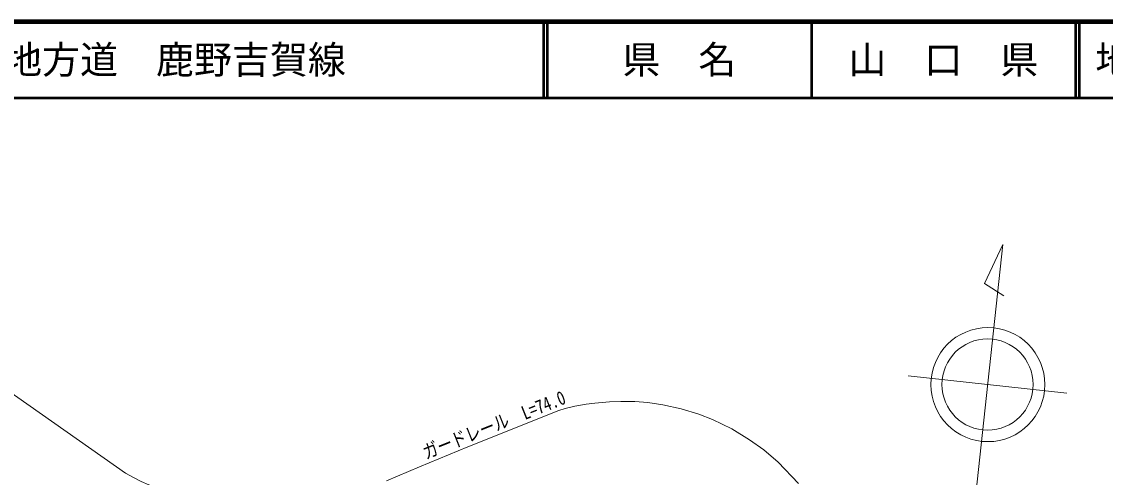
# Model space of a CAD drawing. Units: millimetres, scale not verified. Extents: x 40000 to 680000, y 20000 to 380000.
# Drawn here: x 229058 to 371698, y 320107 to 380000 of the extents above; entities that cross this region are included whole.
import ezdxf
from ezdxf.enums import TextEntityAlignment as Align

# ---------------------------------------------------------------- set-up
doc = ezdxf.new("R2010")
doc.units = ezdxf.units.MM
doc.header["$LTSCALE"] = 1000
for name, color, linetype, lineweight in [('M-BMK-SRVR', 3, 'Continuous', 13), ('M-STR-HTXT', 7, 'Continuous', 13), ('M-TTL', 2, 'Continuous', 140), ('M-TTL-LINE', 7, 'Continuous', 50)]:
    doc.layers.add(name, color=color, linetype=linetype, lineweight=lineweight)
doc.layers.add('M-TTL-TXT', color=7, linetype='Continuous')
doc.styles.add('ＭＳ ゴシック', font='')
doc.styles.get('ＭＳ ゴシック').set_extended_font_data('MS Gothic')

msp = doc.modelspace()

# ---------------------------------------------------------------- linework, layer by layer
at = {"layer": 'M-BMK-SRVR'}
for p, q in [((354633, 317884), (358187, 350721)), ((358187, 350721), (355813, 345575)), ((355813, 345575), (358335, 343948)), ((345754, 333429), (366632, 331170))]:
    msp.add_line(p, q, dxfattribs=at)
for centre, radius in [((356235, 332295), 7500), ((356193, 332300), 6000)]:
    msp.add_circle(centre, radius, dxfattribs=at)
at = {"layer": 'M-STR-HTXT'}
for points in [[(225249, 332863), (242715, 320661), (243884, 320017), (244796, 319534), (245779, 319100), (247843, 318337), (249631, 317785), (251540, 317178), (252684, 316902), (254428, 316634), (256629, 316358), (258236, 316255), (259863, 316185), (261828, 316185), (263753, 316294), (264762, 316361)], [(277100, 319655), (281440, 321499), (287779, 324100), (299752, 328878), (300606, 329132), (301876, 329447), (303372, 329716), (304482, 329859), (306439, 330036), (307928, 330090), (309755, 330077), (311474, 329928), (313464, 329630), (315846, 329089), (318190, 328399), (320011, 327695), (322537, 326482), (324845, 325049), (326739, 323739), (328633, 322112), (331295, 319313)]]:
    msp.add_lwpolyline(points, dxfattribs=at)
at = {"layer": 'M-TTL'}
msp.add_line((680000, 380000), (40000, 380000), dxfattribs=at)
at = {"layer": 'M-TTL-LINE'}
for p, q in [((297750, 380000), (297750, 370000)), ((298250, 380000), (298250, 370000)), ((333000, 380000), (333000, 370000)), ((367750, 380000), (367750, 370000)), ((368250, 380000), (368250, 370000)), ((40000, 370000), (680000, 370000))]:
    msp.add_line(p, q, dxfattribs=at)

# ---------------------------------------------------------------- texts
at = {"layer": 'M-STR-HTXT', "style": 'ＭＳ ゴシック', "width": 0.8}
msp.add_text('ガードレール\u3000L=74.0', height=1833, rotation=21.755, dxfattribs=at).set_placement((291773, 325638), align=Align.BOTTOM_CENTER)
at = {"layer": 'M-TTL-TXT', "style": 'ＭＳ ゴシック'}
for s, p in [('主要地方道\u3000鹿野吉賀線', (216734, 375000)), ('地 名', (370380, 375000))]:
    msp.add_text(s, height=3666, dxfattribs=at).set_placement(p, align=Align.MIDDLE_LEFT)
for s, p in [('県\u3000名', (315625, 375000)), ('山\u3000口\u3000県', (350375, 375000))]:
    msp.add_text(s, height=3666, dxfattribs=at).set_placement(p, align=Align.MIDDLE_CENTER)

doc.saveas('drawing.dxf')
